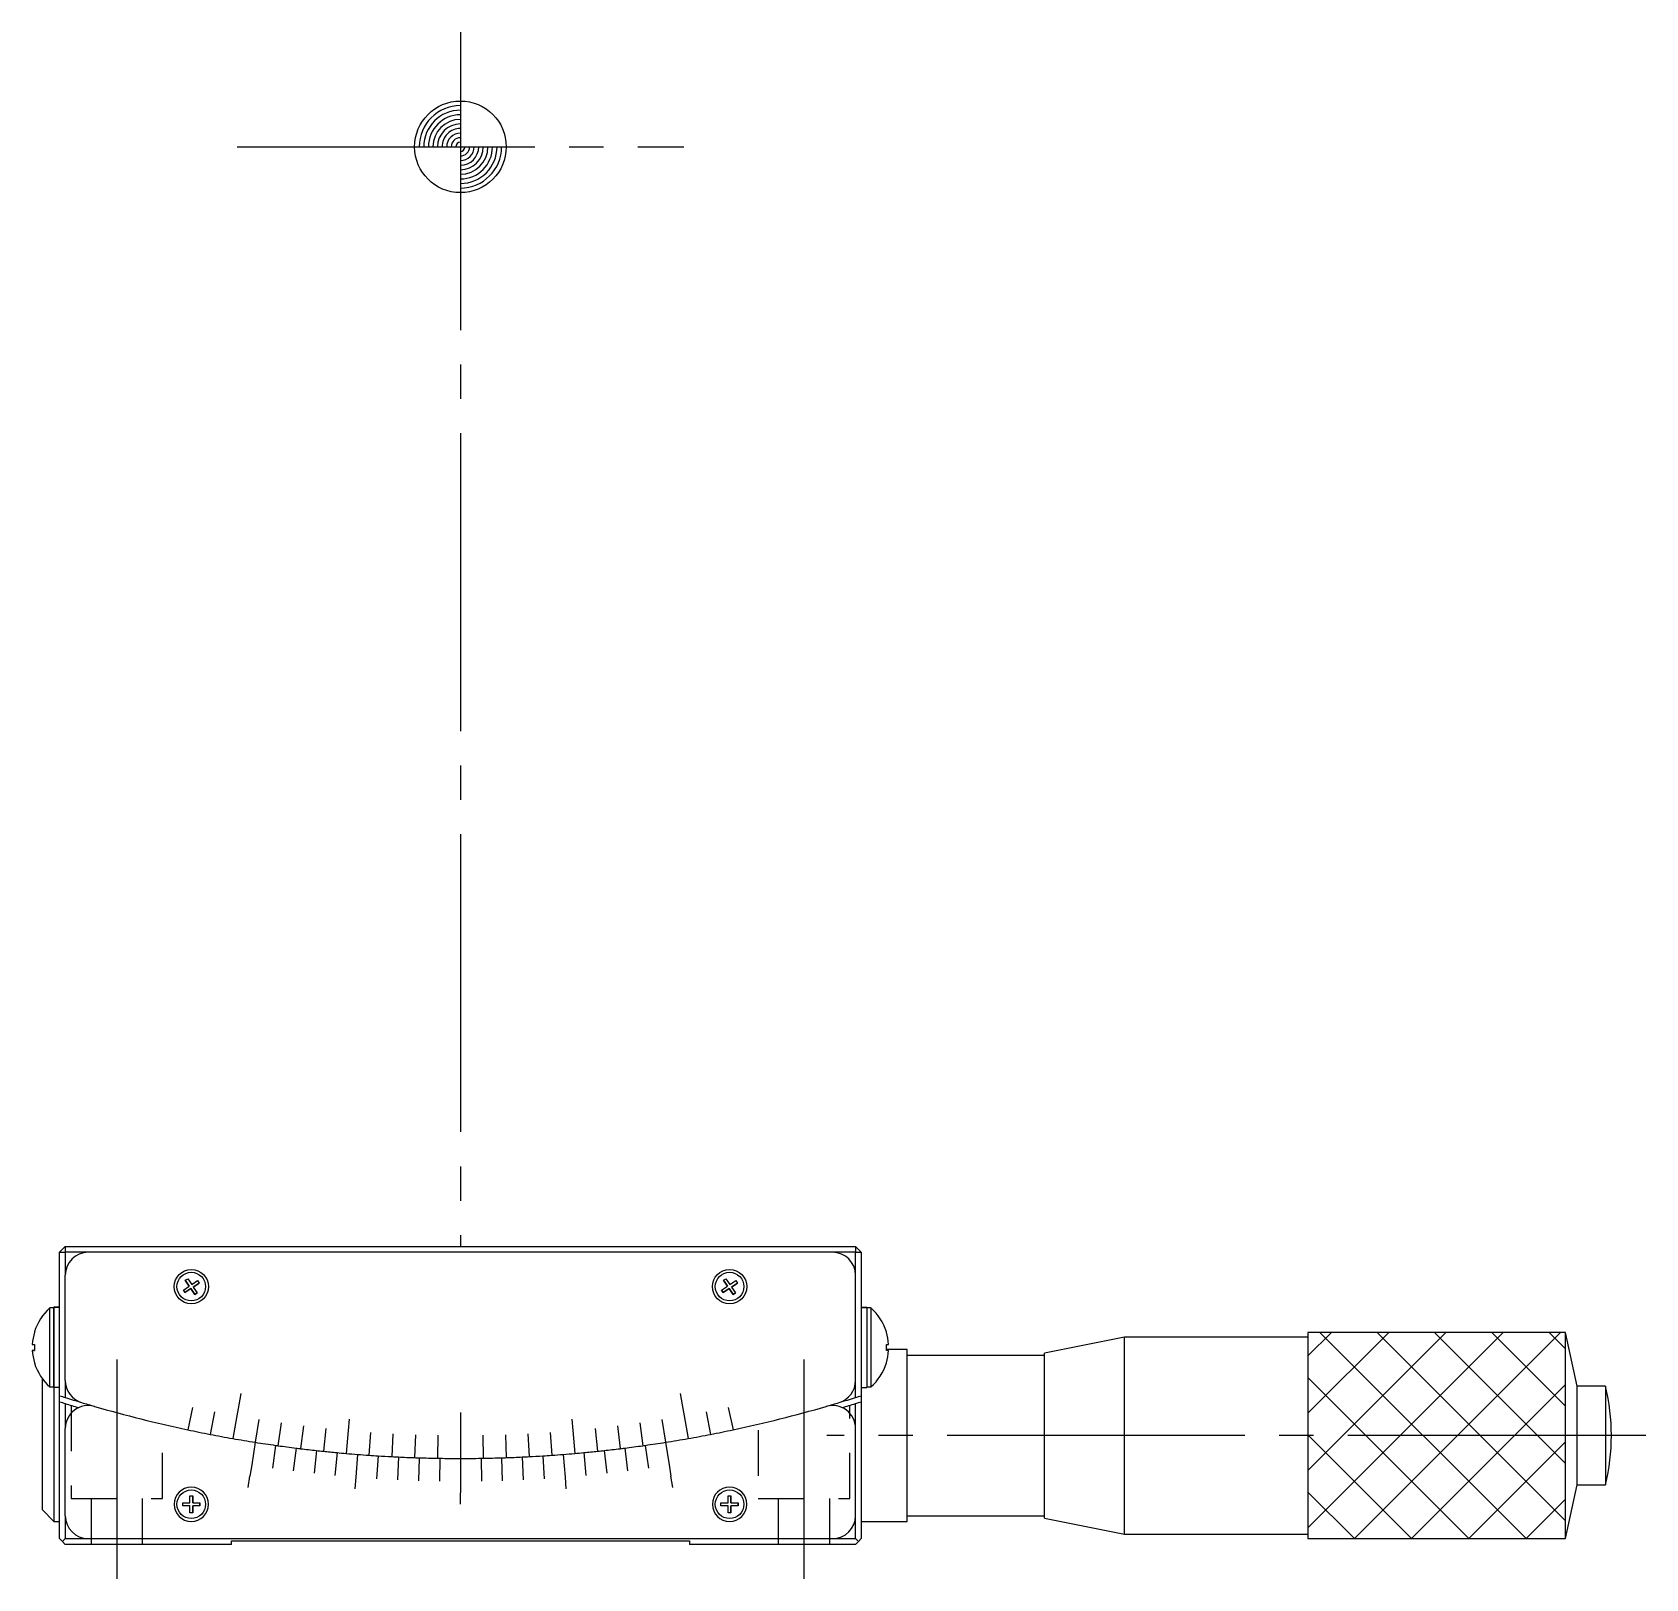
# Model space of a CAD drawing. Extents: x 34 to 223, y 124 to 263.
# Drawn here: x 97.8 to 168.2, y 127.9 to 195.4 of the extents above; entities that cross this region are included whole.
import ezdxf

# ---------------------------------------------------------------- set-up
doc = ezdxf.new("R2010")
doc.units = 0
doc.header["$MEASUREMENT"] = 0
doc.linetypes.add('CENTER', pattern=[17.5, 13, -1.5, 1.5, -1.5])
doc.linetypes.add('DASHED', pattern=[3.5, 2, -1.5])
doc.layers.get('0').update_dxf_attribs({"linetype": 'CONTINUOUS'})
doc.layers.add('CENTER', color=1, linetype='CENTER')

msp = doc.modelspace()

# ---------------------------------------------------------------- linework, layer by layer
at = {"color": 7, "linetype": 'Continuous'}
for p, q in [((99.243, 142.433), (98.993, 142.183)), ((99.243, 142.433), (133.743, 142.433)), ((99.243, 142.433), (99.243, 142.183)), ((133.743, 142.433), (133.743, 142.183)), ((133.743, 142.433), (133.993, 142.183)), ((98.993, 135.923), (98.993, 142.183)), ((98.993, 142.183), (99.243, 142.183)), ((99.243, 142.183), (99.243, 141.183)), ((100.243, 142.183), (99.243, 142.183)), ((132.743, 142.183), (100.243, 142.183)), ((133.743, 142.183), (132.743, 142.183)), ((133.743, 141.183), (133.743, 142.183)), ((133.743, 142.183), (133.993, 142.183)), ((133.993, 142.183), (133.993, 135.923)), ((99.243, 136.582), (99.243, 141.183)), ((104.481, 140.959), (104.585, 141.029)), ((104.656, 140.7), (104.481, 140.959)), ((104.481, 140.959), (104.656, 140.7)), ((104.585, 141.029), (104.76, 140.77)), ((104.76, 140.77), (105.019, 140.944)), ((105.019, 140.944), (105.089, 140.841)), ((127.981, 140.959), (128.085, 141.029)), ((128.156, 140.7), (127.981, 140.959)), ((127.981, 140.959), (128.156, 140.7)), ((128.085, 141.029), (128.26, 140.77)), ((128.26, 140.77), (128.519, 140.944)), ((128.519, 140.944), (128.589, 140.841)), ((133.743, 136.582), (133.743, 141.183)), ((104.397, 140.526), (104.656, 140.7)), ((104.466, 140.422), (104.397, 140.526)), ((104.397, 140.526), (104.466, 140.422)), ((104.726, 140.596), (104.466, 140.422)), ((104.466, 140.422), (104.726, 140.596)), ((104.9, 140.337), (104.726, 140.596)), ((104.726, 140.596), (104.9, 140.337)), ((105.089, 140.841), (104.829, 140.666)), ((104.829, 140.666), (105.089, 140.841)), ((104.829, 140.666), (105.004, 140.407)), ((105.004, 140.407), (104.9, 140.337)), ((104.9, 140.337), (105.004, 140.407)), ((127.897, 140.526), (128.156, 140.7)), ((127.966, 140.422), (127.897, 140.526)), ((127.897, 140.526), (127.966, 140.422)), ((128.226, 140.596), (127.966, 140.422)), ((127.966, 140.422), (128.226, 140.596)), ((128.4, 140.337), (128.226, 140.596)), ((128.226, 140.596), (128.4, 140.337)), ((128.589, 140.841), (128.329, 140.666)), ((128.329, 140.666), (128.589, 140.841)), ((128.329, 140.666), (128.504, 140.407)), ((128.504, 140.407), (128.4, 140.337)), ((128.4, 140.337), (128.504, 140.407)), ((98.743, 139.753), (98.571, 139.753)), ((98.571, 136.303), (98.571, 139.753)), ((98.993, 139.782), (98.743, 139.782)), ((98.743, 139.782), (98.743, 139.778)), ((98.743, 139.782), (98.743, 139.778)), ((98.993, 139.778), (98.743, 139.778)), ((98.743, 139.778), (98.743, 136.278)), ((98.743, 139.778), (98.743, 139.753)), ((98.743, 136.303), (98.743, 139.753)), ((133.993, 139.782), (134.243, 139.782)), ((133.993, 139.778), (134.243, 139.778)), ((134.243, 139.782), (134.243, 139.778)), ((134.243, 139.782), (134.243, 139.778)), ((134.243, 139.778), (134.243, 139.753)), ((134.243, 139.778), (134.243, 139.753)), ((134.243, 139.778), (134.243, 139.753)), ((134.243, 139.753), (134.243, 139.496)), ((134.414, 139.753), (134.243, 139.753)), ((134.243, 139.753), (134.243, 136.303)), ((134.243, 139.496), (134.243, 138.901)), ((134.414, 139.753), (134.414, 136.303)), ((134.243, 138.901), (134.243, 138.567)), ((97.8, 138.158), (97.897, 138.158)), ((97.894, 138.703), (97.897, 138.702)), ((97.897, 138.158), (97.897, 137.898)), ((134.243, 138.567), (134.243, 138.253)), ((134.243, 138.253), (134.243, 138.026)), ((135.088, 138.702), (135.091, 138.703)), ((135.088, 137.898), (135.088, 138.158)), ((135.088, 138.158), (135.185, 138.158)), ((145.493, 138.483), (141.993, 137.783)), ((145.493, 134.183), (145.493, 138.483)), ((153.493, 138.483), (145.493, 138.483)), ((164.743, 138.683), (153.493, 138.683)), ((153.493, 138.683), (153.493, 129.683)), ((164.743, 138.683), (153.493, 138.683)), ((153.493, 138.683), (153.493, 129.683)), ((165.243, 136.333), (164.743, 138.683)), ((164.743, 129.683), (164.743, 138.683)), ((164.743, 129.683), (164.743, 138.683)), ((97.897, 137.898), (97.8, 137.898)), ((97.8, 137.898), (97.897, 137.898)), ((134.243, 138.026), (134.243, 137.709)), ((134.243, 137.709), (134.243, 136.999)), ((135.185, 137.898), (135.088, 137.898)), ((135.185, 137.898), (135.088, 137.898)), ((135.993, 137.933), (135.089, 137.933)), ((135.993, 130.433), (135.993, 137.933)), ((141.993, 137.683), (135.993, 137.683)), ((141.993, 134.183), (141.993, 137.783)), ((97.897, 137.354), (97.894, 137.352)), ((97.897, 137.354), (97.894, 137.352)), ((98.243, 130.933), (98.243, 136.661)), ((134.243, 136.999), (134.243, 136.536)), ((135.091, 137.352), (135.088, 137.354)), ((135.091, 137.352), (135.088, 137.354)), ((98.571, 136.303), (98.743, 136.303)), ((98.743, 136.303), (98.743, 136.278)), ((98.743, 136.303), (98.743, 130.433)), ((98.993, 136.278), (98.743, 136.278)), ((99.243, 136.582), (99.243, 135.844)), ((133.743, 135.844), (133.743, 136.582)), ((133.993, 136.278), (134.243, 136.278)), ((134.243, 136.536), (134.243, 136.49)), ((134.243, 136.49), (134.243, 136.364)), ((134.243, 136.364), (134.243, 136.304)), ((134.243, 136.304), (134.243, 136.278)), ((134.243, 136.303), (134.243, 136.282)), ((134.243, 136.303), (134.414, 136.303)), ((134.243, 136.303), (134.243, 136.278)), ((166.493, 136.333), (165.243, 136.333)), ((165.243, 132.033), (165.243, 136.333)), ((166.493, 136.333), (166.493, 134.183)), ((98.993, 135.661), (98.993, 135.923)), ((98.993, 129.683), (98.993, 135.661)), ((99.243, 135.582), (99.243, 134.496)), ((133.743, 134.496), (133.743, 135.582)), ((133.993, 135.923), (133.993, 135.661)), ((133.993, 135.661), (133.993, 129.683)), ((99.243, 130.683), (99.243, 134.496)), ((133.743, 130.683), (133.743, 134.496)), ((141.993, 130.583), (141.993, 134.183)), ((145.493, 129.883), (145.493, 134.183)), ((166.493, 134.183), (166.493, 132.033)), ((164.743, 129.683), (165.243, 132.033)), ((165.243, 132.033), (166.493, 132.033)), ((104.368, 131.246), (104.68, 131.246)), ((104.368, 131.121), (104.368, 131.246)), ((104.68, 131.121), (104.368, 131.121)), ((104.68, 131.558), (104.805, 131.558)), ((104.68, 131.246), (104.68, 131.558)), ((104.68, 130.808), (104.68, 131.121)), ((104.805, 131.558), (104.805, 131.246)), ((104.805, 131.246), (104.805, 131.558)), ((104.805, 131.246), (105.118, 131.246)), ((105.118, 131.121), (104.805, 131.121)), ((104.805, 131.121), (104.805, 130.808)), ((104.805, 130.808), (104.805, 131.121)), ((105.118, 131.246), (105.118, 131.121)), ((105.118, 131.121), (105.118, 131.246)), ((127.868, 131.246), (128.18, 131.246)), ((127.868, 131.121), (127.868, 131.246)), ((128.18, 131.121), (127.868, 131.121)), ((128.18, 131.558), (128.305, 131.558)), ((128.18, 131.246), (128.18, 131.558)), ((128.18, 130.808), (128.18, 131.121)), ((128.305, 131.558), (128.305, 131.246)), ((128.305, 131.246), (128.305, 131.558)), ((128.305, 131.246), (128.618, 131.246)), ((128.618, 131.121), (128.305, 131.121)), ((128.305, 131.121), (128.305, 130.808)), ((128.305, 130.808), (128.305, 131.121)), ((128.618, 131.246), (128.618, 131.121)), ((128.618, 131.121), (128.618, 131.246)), ((98.243, 130.933), (98.743, 130.433)), ((98.743, 130.433), (98.993, 130.433)), ((99.243, 130.683), (99.243, 129.683)), ((104.805, 130.808), (104.68, 130.808)), ((128.305, 130.808), (128.18, 130.808)), ((133.743, 129.683), (133.743, 130.683)), ((133.993, 130.433), (135.993, 130.433)), ((135.993, 130.683), (141.993, 130.683)), ((141.993, 130.583), (145.493, 129.883)), ((99.118, 129.558), (98.993, 129.683)), ((99.243, 129.683), (99.118, 129.558)), ((99.243, 129.683), (100.243, 129.683)), ((100.243, 129.683), (132.743, 129.683)), ((132.743, 129.683), (133.743, 129.683)), ((133.868, 129.558), (133.743, 129.683)), ((133.993, 129.683), (133.868, 129.558)), ((145.493, 129.883), (153.493, 129.883)), ((153.493, 129.683), (164.743, 129.683)), ((153.493, 129.683), (164.743, 129.683)), ((99.118, 129.558), (99.243, 129.433)), ((106.493, 129.433), (99.243, 129.433)), ((106.493, 129.583), (126.493, 129.583)), ((106.493, 129.433), (106.493, 129.583)), ((126.493, 129.583), (126.493, 129.433)), ((133.743, 129.433), (126.493, 129.433)), ((133.743, 129.433), (133.868, 129.558))]:
    msp.add_line(p, q, dxfattribs=at)
at = {"color": 3, "linetype": 'Continuous'}
for p, q in [((153.493, 137.655), (154.521, 138.683)), ((153.493, 135.155), (157.021, 138.683)), ((153.493, 132.655), (159.521, 138.683)), ((153.493, 130.155), (162.021, 138.683)), ((154.021, 138.683), (163.021, 129.683)), ((155.521, 129.683), (164.521, 138.683)), ((156.521, 138.683), (164.743, 130.462)), ((159.021, 138.683), (164.743, 132.962)), ((161.521, 138.683), (164.743, 135.462)), ((164.021, 138.683), (164.743, 137.962)), ((153.493, 136.712), (160.521, 129.683)), ((106.899, 136.023), (106.812, 135.53)), ((126.087, 136.023), (126.174, 135.53)), ((158.021, 129.683), (164.743, 136.405)), ((104.798, 135.412), (104.59, 134.434)), ((106.812, 135.53), (106.725, 135.038)), ((126.174, 135.53), (126.26, 135.038)), ((128.188, 135.412), (128.396, 134.434)), ((105.76, 135.217), (105.569, 134.235)), ((106.725, 135.038), (106.551, 134.053)), ((107.693, 134.876), (107.537, 133.888)), ((108.664, 134.731), (108.525, 133.74)), ((109.637, 134.602), (109.516, 133.61)), ((111.634, 134.895), (111.59, 134.397)), ((116.493, 135.183), (116.493, 134.683)), ((116.493, 134.683), (116.493, 134.183)), ((121.352, 134.895), (121.395, 134.397)), ((123.348, 134.602), (123.47, 133.61)), ((124.321, 134.731), (124.46, 133.74)), ((125.292, 134.876), (125.449, 133.888)), ((126.26, 135.038), (126.434, 134.053)), ((127.226, 135.217), (127.416, 134.235)), ((107.537, 133.888), (107.38, 132.9)), ((110.613, 134.491), (110.508, 133.497)), ((111.59, 134.397), (111.503, 133.401)), ((112.569, 134.32), (112.499, 133.323)), ((113.549, 134.26), (113.496, 133.262)), ((114.53, 134.217), (114.495, 133.218)), ((115.511, 134.192), (115.493, 133.192)), ((116.493, 134.183), (116.493, 133.183)), ((117.474, 134.192), (117.492, 133.192)), ((118.456, 134.217), (118.491, 133.218)), ((119.437, 134.26), (119.489, 133.262)), ((120.416, 134.32), (120.486, 133.323)), ((121.395, 134.397), (121.482, 133.401)), ((122.372, 134.491), (122.477, 133.497)), ((125.449, 133.888), (125.605, 132.9)), ((153.493, 134.212), (158.021, 129.683)), ((160.521, 129.683), (164.743, 133.905)), ((108.426, 133.754), (108.285, 132.764)), ((109.317, 133.635), (109.192, 132.643)), ((110.21, 133.529), (110.101, 132.535)), ((111.105, 133.437), (111.011, 132.442)), ((112.001, 133.36), (111.922, 132.363)), ((112.898, 133.296), (112.835, 132.298)), ((113.796, 133.247), (113.749, 132.248)), ((114.694, 133.211), (114.663, 132.212)), ((115.593, 133.19), (115.578, 132.19)), ((116.493, 133.183), (116.493, 132.183)), ((117.392, 133.19), (117.408, 132.19)), ((118.291, 133.211), (118.322, 132.212)), ((119.189, 133.247), (119.237, 132.248)), ((120.087, 133.296), (120.15, 132.298)), ((120.984, 133.36), (121.063, 132.363)), ((121.88, 133.437), (121.974, 132.442)), ((122.775, 133.529), (122.885, 132.535)), ((123.668, 133.635), (123.793, 132.643)), ((124.559, 133.754), (124.7, 132.764)), ((107.38, 132.9), (107.302, 132.407)), ((125.605, 132.9), (125.683, 132.407)), ((107.224, 131.913), (107.302, 132.407)), ((111.922, 132.363), (111.883, 131.864)), ((116.493, 132.183), (116.493, 131.683)), ((121.063, 132.363), (121.102, 131.864)), ((125.761, 131.913), (125.683, 132.407)), ((116.493, 131.183), (116.493, 131.683)), ((153.493, 131.712), (155.521, 129.683)), ((163.021, 129.683), (164.743, 131.405))]:
    msp.add_line(p, q, dxfattribs=at)
at = {"color": 3, "linetype": 'DASHED'}
for p, q in [((99.493, 135.504), (99.493, 131.433)), ((133.493, 131.433), (133.493, 135.504)), ((103.493, 131.433), (103.493, 134.422)), ((129.493, 134.422), (129.493, 131.433)), ((99.493, 131.433), (103.493, 131.433)), ((100.368, 131.433), (100.368, 129.433)), ((102.618, 129.433), (102.618, 131.433)), ((129.493, 131.433), (133.493, 131.433)), ((130.368, 131.433), (130.368, 129.433)), ((132.618, 129.433), (132.618, 131.433))]:
    msp.add_line(p, q, dxfattribs=at)
at = {"color": 7, "linetype": 'Continuous'}
for centre, radius in [((116.493, 190.433), 2), ((104.743, 140.683), 0.75), ((128.243, 140.683), 0.75)]:
    msp.add_circle(centre, radius, dxfattribs=at)
at = {"color": 3, "linetype": 'Continuous'}
for centre in [(104.743, 140.683), (128.243, 140.683), (104.743, 131.183), (128.243, 131.183)]:
    msp.add_circle(centre, 0.625, dxfattribs=at)
at = {"color": 7, "linetype": 'Continuous'}
for centre, radius, start, end in [((116.493, 190.433), 1.8, 90, 180), ((116.493, 190.433), 1.6, 90, 180), ((116.493, 190.433), 1.4, 90, 179.99995), ((116.493, 190.433), 1.2, 90, 179.99997), ((116.493, 190.433), 1, 90, 179.99996), ((116.493, 190.433), 0.8, 89.9998, 180.00009), ((116.493, 190.433), 0.6, 89.99994, 180), ((116.493, 190.433), 0.4, 90, 180), ((116.493, 190.433), 0.2, 90, 180), ((116.493, 190.433), 1.2, 270, 359.99997), ((116.493, 190.433), 1.8, 270, 0), ((116.493, 190.433), 1.6, 270, 0), ((116.493, 190.433), 1.4, 270, 359.99995), ((116.493, 190.433), 1, 270, 359.99996), ((116.493, 190.433), 0.6, 269.99994, 0), ((116.493, 190.433), 0.4, 270, 0), ((116.493, 190.433), 0.2, 270, 0), ((116.493, 190.433), 0.8, 270.0002, 359.99991), ((100.243, 141.183), 1, 90, 180), ((132.743, 141.183), 1, 0, 90), ((100.093, 138.028), 2.3, 131.40962, 162.92002), ((132.893, 138.028), 2.3, 17.07998, 48.59038), ((100.093, 138.028), 2.296, 162.93442, 176.75462), ((132.893, 138.028), 2.296, 3.24538, 17.06558), ((100.093, 138.028), 2.296, 183.24538, 197.06558), ((132.893, 138.028), 2.296, 342.93442, 356.75462), ((100.093, 138.028), 2.3, 197.07998, 228.59038), ((132.893, 138.028), 2.3, 311.40962, 342.92002), ((100.243, 136.582), 1, 180, 253.20855), ((132.743, 136.582), 1, 286.79145, 0), ((157.373, 134.183), 9.37, 0, 13.26503), ((116.493, 190.433), 57.25, 252.20111, 252.4637), ((116.493, 190.433), 57.5, 252.28107, 252.5424), ((116.493, 190.433), 57.25, 252.4637, 253.20855), ((116.493, 190.433), 57.5, 252.5424, 253.14643), ((100.243, 134.496), 1, 73.80126, 180), ((116.493, 190.433), 57.25, 253.20855, 253.80126), ((116.493, 190.433), 57.25, 253.80126, 258), ((116.493, 190.433), 57.25, 253.80126, 258), ((116.493, 190.433), 57.25, 282, 286.19874), ((116.493, 190.433), 57.25, 282, 286.19874), ((116.493, 190.433), 57.25, 286.19874, 286.79145), ((132.743, 134.496), 1, 0, 106.19874), ((116.493, 190.433), 57.25, 286.79145, 287.5363), ((116.493, 190.433), 57.5, 286.85357, 287.4576), ((116.493, 190.433), 57.25, 287.5363, 287.79889), ((116.493, 190.433), 57.5, 287.4576, 287.71893), ((116.493, 190.433), 57.25, 258, 259), ((116.493, 190.433), 57.25, 258, 259), ((116.493, 190.433), 57.25, 259, 260), ((116.493, 190.433), 57.25, 259, 260), ((116.493, 190.433), 57.25, 260, 261), ((116.493, 190.433), 57.25, 260, 261), ((116.493, 190.433), 57.25, 261, 261.9), ((116.493, 190.433), 57.25, 261, 261.9), ((116.493, 190.433), 57.25, 278.1, 279), ((116.493, 190.433), 57.25, 278.1, 279), ((116.493, 190.433), 57.25, 279, 280), ((116.493, 190.433), 57.25, 279, 280), ((116.493, 190.433), 57.25, 280, 281), ((116.493, 190.433), 57.25, 280, 281), ((116.493, 190.433), 57.25, 281, 282), ((116.493, 190.433), 57.25, 281, 282), ((157.373, 134.183), 9.37, 346.73497, 0), ((116.493, 190.433), 57.25, 261.9, 262), ((116.493, 190.433), 57.25, 261.9, 262), ((116.493, 190.433), 57.25, 262, 262.8), ((116.493, 190.433), 57.25, 262, 262.8), ((116.493, 190.433), 57.25, 262.8, 263), ((116.493, 190.433), 57.25, 262.8, 263), ((116.493, 190.433), 57.25, 263, 263.7), ((116.493, 190.433), 57.25, 263, 263.7), ((116.493, 190.433), 57.25, 263.7, 264), ((116.493, 190.433), 57.25, 263.7, 264), ((116.493, 190.433), 57.25, 264, 264.6), ((116.493, 190.433), 57.25, 264, 264.6), ((116.493, 190.433), 57.25, 264.6, 265), ((116.493, 190.433), 57.25, 264.6, 265), ((116.493, 190.433), 57.25, 265, 265.5), ((116.493, 190.433), 57.25, 265, 265.5), ((116.493, 190.433), 57.25, 265.5, 266), ((116.493, 190.433), 57.25, 265.5, 266), ((116.493, 190.433), 57.25, 266, 266.4), ((116.493, 190.433), 57.25, 266, 266.4), ((116.493, 190.433), 57.25, 266.4, 267), ((116.493, 190.433), 57.25, 266.4, 267), ((116.493, 190.433), 57.25, 267, 267.3), ((116.493, 190.433), 57.25, 267, 267.3), ((116.493, 190.433), 57.25, 267.3, 268), ((116.493, 190.433), 57.25, 267.3, 268), ((116.493, 190.433), 57.25, 268, 268.2), ((116.493, 190.433), 57.25, 268, 268.2), ((116.493, 190.433), 57.25, 268.2, 269), ((116.493, 190.433), 57.25, 268.2, 269), ((116.493, 190.433), 57.25, 269, 269.1), ((116.493, 190.433), 57.25, 269, 269.1), ((116.493, 190.433), 57.25, 269.1, 270), ((116.493, 190.433), 57.25, 269.1, 270), ((116.493, 190.433), 57.25, 270, 270.9), ((116.493, 190.433), 57.25, 270, 270.9), ((116.493, 190.433), 57.25, 270.9, 271), ((116.493, 190.433), 57.25, 270.9, 271), ((116.493, 190.433), 57.25, 271, 271.8), ((116.493, 190.433), 57.25, 271, 271.8), ((116.493, 190.433), 57.25, 271.8, 272), ((116.493, 190.433), 57.25, 271.8, 272), ((116.493, 190.433), 57.25, 272, 272.7), ((116.493, 190.433), 57.25, 272, 272.7), ((116.493, 190.433), 57.25, 272.7, 273), ((116.493, 190.433), 57.25, 272.7, 273), ((116.493, 190.433), 57.25, 273, 273.6), ((116.493, 190.433), 57.25, 273, 273.6), ((116.493, 190.433), 57.25, 273.6, 274), ((116.493, 190.433), 57.25, 273.6, 274), ((116.493, 190.433), 57.25, 274, 274.5), ((116.493, 190.433), 57.25, 274, 274.5), ((116.493, 190.433), 57.25, 274.5, 275), ((116.493, 190.433), 57.25, 274.5, 275), ((116.493, 190.433), 57.25, 275, 275.4), ((116.493, 190.433), 57.25, 275, 275.4), ((116.493, 190.433), 57.25, 275.4, 276), ((116.493, 190.433), 57.25, 275.4, 276), ((116.493, 190.433), 57.25, 276, 276.3), ((116.493, 190.433), 57.25, 276, 276.3), ((116.493, 190.433), 57.25, 276.3, 277), ((116.493, 190.433), 57.25, 276.3, 277), ((116.493, 190.433), 57.25, 277, 277.2), ((116.493, 190.433), 57.25, 277, 277.2), ((116.493, 190.433), 57.25, 277.2, 278), ((116.493, 190.433), 57.25, 277.2, 278), ((116.493, 190.433), 57.25, 278, 278.1), ((116.493, 190.433), 57.25, 278, 278.1), ((104.743, 131.183), 0.75, 90, 0), ((104.743, 131.183), 0.75, 0, 90), ((128.243, 131.183), 0.75, 90, 0), ((128.243, 131.183), 0.75, 0, 90), ((100.243, 130.683), 1, 180, 270), ((132.743, 130.683), 1, 270, 0)]:
    msp.add_arc(centre, radius, start, end, dxfattribs=at)
at = {"layer": 'CENTER', "color": 1, "linetype": 'CENTER'}
for p, q in [((116.493, 195.433), (116.493, 142.433)), ((106.743, 190.433), (126.243, 190.433)), ((101.493, 137.504), (101.493, 127.933)), ((131.493, 137.504), (131.493, 127.933)), ((168.243, 134.183), (132.493, 134.183))]:
    msp.add_line(p, q, dxfattribs=at)

doc.saveas('drawing.dxf')
